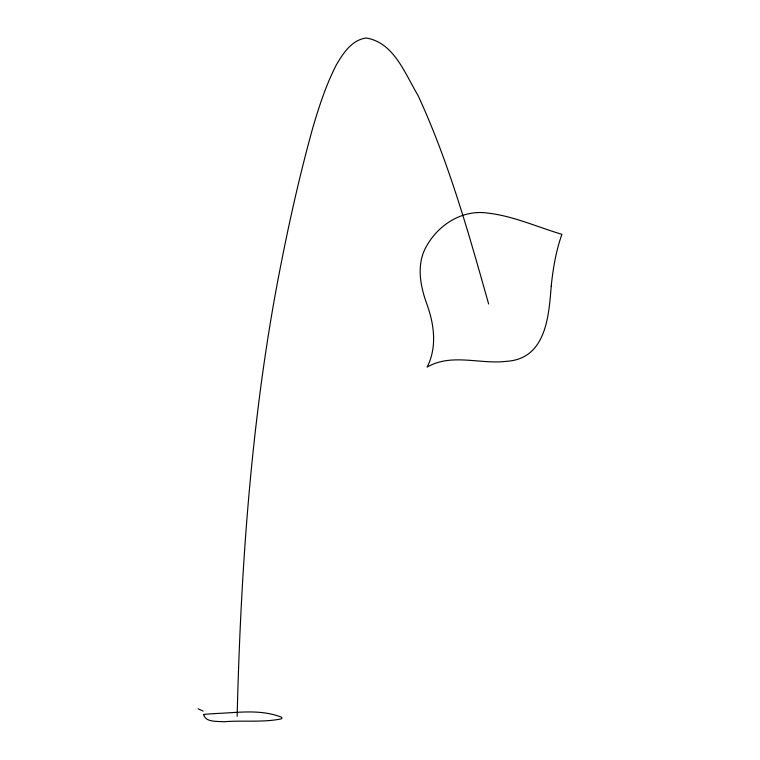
<?xml version="1.0" encoding="UTF-8"?>
<svg xmlns="http://www.w3.org/2000/svg" width="760" height="760" viewBox="0 0 760 760"><rect width="100%" height="100%" fill="white"/><g stroke="black" fill="none" stroke-linecap="round" stroke-linejoin="round"><path stroke-width="1.14" d="M237.139 716.357C240.692 573.8 250.306 430.977 275.956 290.529C286.121 235.809 297.958 181.355 312.816 127.709C319.19 106.115 326.173 84.597 336.509 64.534C343.368 53.029 351.699 40.09 366.073 38C394.041 42.313 405.194 74.223 418.038 95.447C448.865 162.25 468.72 233.358 488.632 303.981M198.103 708.814L203.138 711.094M551.228 286.111C548.815 316.397 546.012 358.872 506.473 361.323C480.13 364.581 451.697 352.887 427.11 367.108C437.247 347.358 434.226 324.311 426.892 304.219C420.137 285.617 416.081 263.938 426.683 245.869C438.719 224.457 462.555 209.409 487.578 213.075C513.38 215.964 537.206 227.021 561.896 234.308C555.987 250.999 553.033 268.546 551.228 286.111M203.832 714.865C205.457 722.503 217.939 721.154 223.877 721.753C242.886 720.176 262.428 722.684 281.124 718.922A32.376 4.228 -0.2 0 0 281.172 717.079C260.291 709.07 238.554 712.595 216.353 713.497A160.369 20.928 -0.2 0 0 203.965 714.381L203.832 714.865"/></g></svg>
